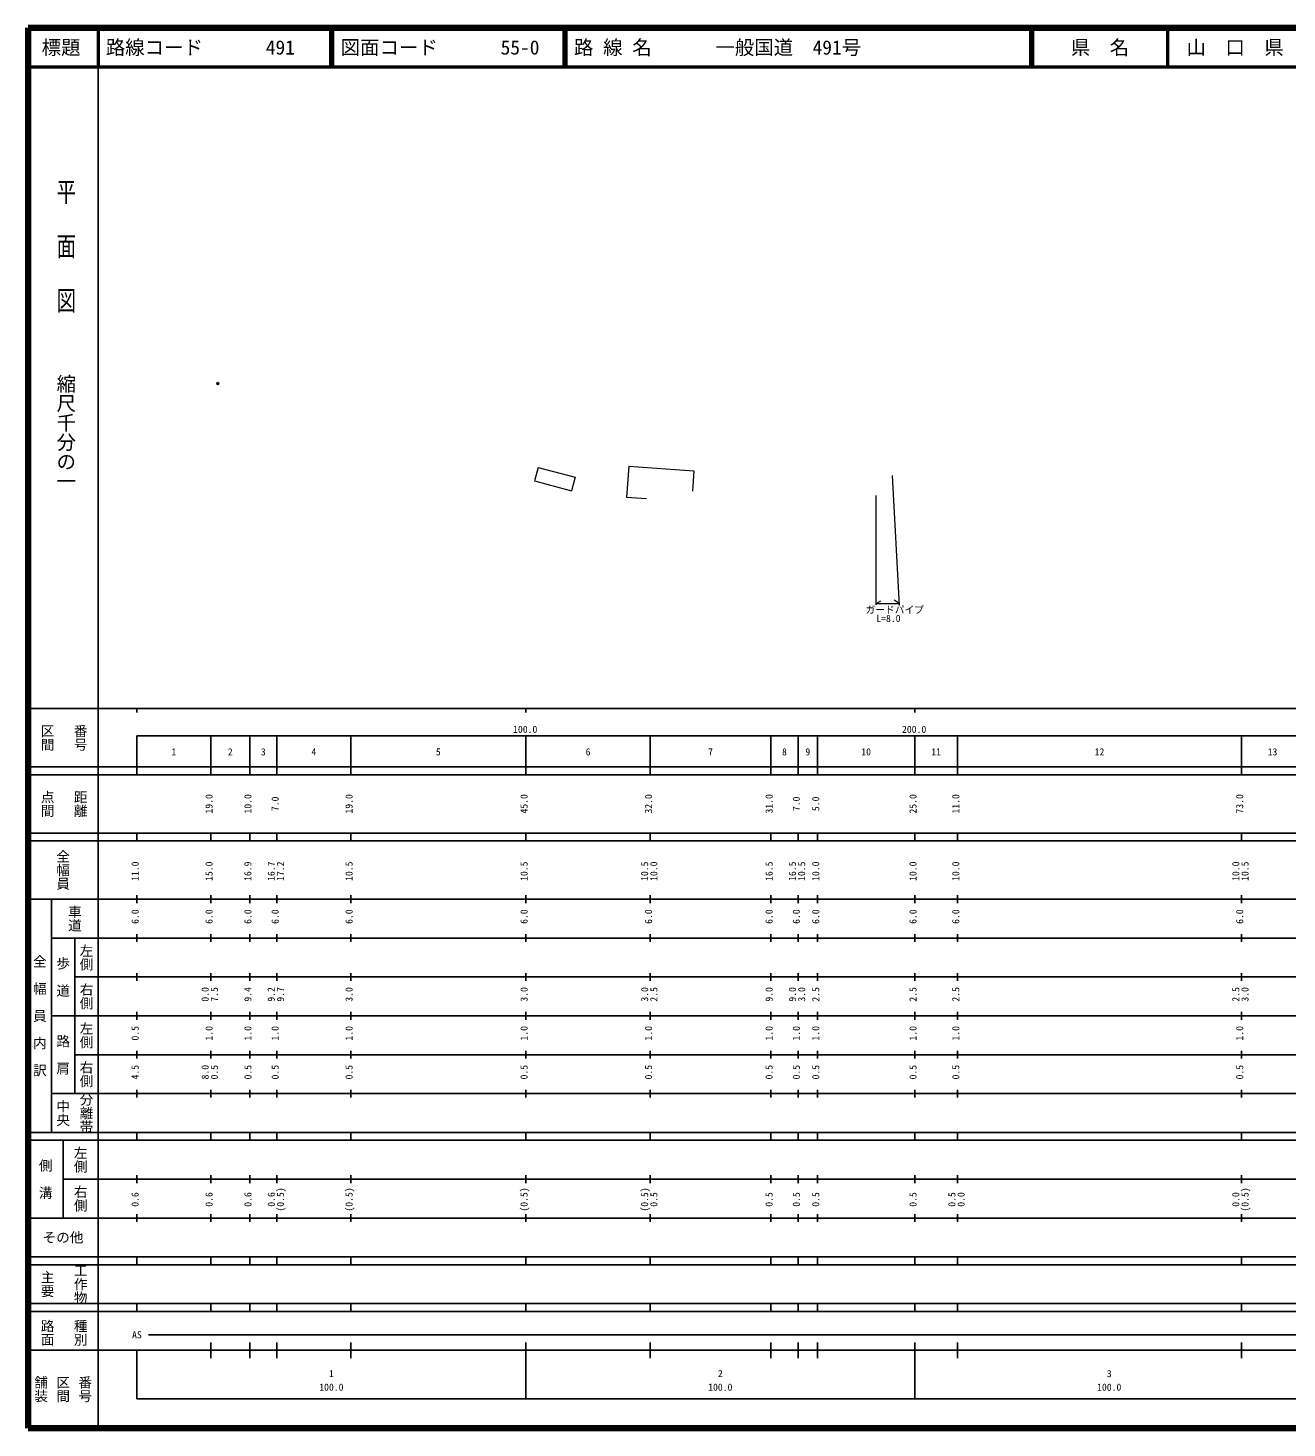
# Model space of a CAD drawing. Units: millimetres on the paper, with parts at other scales. Extents: x 40 to 680, y 20 to 380.
# Drawn here: x 40 to 363.7, y 20 to 380 of the extents above; entities that cross this region are included whole.
import ezdxf
from ezdxf.enums import TextEntityAlignment as Align

# ---------------------------------------------------------------- set-up
doc = ezdxf.new("R2010")
doc.units = ezdxf.units.MM
doc.header["$PDMODE"] = 32
doc.header["$PDSIZE"] = 0.5
for name, color, linetype in [('M-BGD', 7, 'Continuous'), ('M-OTRS', 6, 'Continuous'), ('M-TTL-TXT', 7, 'Continuous')]:
    doc.layers.add(name, color=color, linetype=linetype)
for name, color, linetype, lineweight in [('M-STR-HTXT', 7, 'Continuous', 13), ('M-TTL', 2, 'Continuous', 140), ('M-TTL-BAND', 7, 'Continuous', 25), ('M-TTL-LINE', 7, 'Continuous', 50)]:
    doc.layers.add(name, color=color, linetype=linetype, lineweight=lineweight)
doc.styles.add('@ＭＳ ゴシック', font='')
doc.styles.add('ＭＳ ゴシック', font='')
doc.styles.get('@ＭＳ ゴシック').set_extended_font_data('@MS Gothic')
doc.styles.get('ＭＳ ゴシック').set_extended_font_data('MS Gothic')

msp = doc.modelspace()

# ---------------------------------------------------------------- linework, layer by layer
at = {"layer": 'M-OTRS'}
msp.add_point((88.795, 288.618), dxfattribs=at)
at = {"layer": 'M-STR-HTXT'}
for p, q in [((171.197, 267.017), (170.269, 263.539)), ((171.197, 267.017), (180.694, 264.481)), ((194.496, 267.323), (193.921, 259.343)), ((194.496, 267.323), (211.194, 266.119)), ((170.269, 263.539), (179.765, 261.003)), ((180.694, 264.481), (179.765, 261.003)), ((211.194, 266.119), (210.819, 260.92)), ((262.167, 264.968), (264.025, 231.475)), ((193.921, 259.343), (199.03, 258.975)), ((258, 259.746), (258, 231.638)), ((258.025, 231.98), (264.025, 231.98)), ((258.087, 232), (259.302, 232.731)), ((264.009, 231.995), (262.706, 232.85))]:
    msp.add_line(p, q, dxfattribs=at)
at = {"layer": 'M-TTL'}
for p, q in [((40, 380), (40, 20)), ((680, 380), (40, 380)), ((40, 20), (680, 20))]:
    msp.add_line(p, q, dxfattribs=at)
at = {"layer": 'M-TTL-BAND'}
for p, q in [((58, 370), (58, 20)), ((40, 205), (579, 205)), ((68, 205), (68, 204)), ((168, 205), (168, 204)), ((268, 205), (268, 204)), ((68, 198), (579, 198)), ((68, 198), (68, 188)), ((87, 188), (87, 198)), ((97, 188), (97, 198)), ((104, 188), (104, 198)), ((123, 188), (123, 198)), ((168, 188), (168, 198)), ((200, 188), (200, 198)), ((231, 188), (231, 198)), ((238, 188), (238, 198)), ((243, 188), (243, 198)), ((268, 188), (268, 198)), ((279, 188), (279, 198)), ((352, 188), (352, 198)), ((40, 190), (579, 190)), ((40, 188), (579, 188)), ((40, 173), (579, 173)), ((68, 171), (68, 173)), ((87, 171), (87, 173)), ((97, 171), (97, 173)), ((104, 171), (104, 173)), ((123, 171), (123, 173)), ((168, 171), (168, 173)), ((200, 171), (200, 173)), ((231, 171), (231, 173)), ((238, 171), (238, 173)), ((243, 171), (243, 173)), ((268, 171), (268, 173)), ((279, 171), (279, 173)), ((352, 171), (352, 173)), ((40, 171), (579, 171)), ((40, 156), (579, 156)), ((46, 96), (46, 156)), ((68, 155), (68, 157)), ((87, 155), (87, 157)), ((97, 155), (97, 157)), ((104, 155), (104, 157)), ((123, 155), (123, 157)), ((168, 155), (168, 157)), ((200, 155), (200, 157)), ((231, 155), (231, 157)), ((238, 155), (238, 157)), ((243, 155), (243, 157)), ((268, 155), (268, 157)), ((279, 155), (279, 157)), ((352, 155), (352, 157)), ((46, 146), (579, 146)), ((52, 146), (52, 106)), ((68, 145), (68, 147)), ((87, 145), (87, 147)), ((97, 145), (97, 147)), ((104, 145), (104, 147)), ((123, 145), (123, 147)), ((168, 145), (168, 147)), ((200, 145), (200, 147)), ((231, 145), (231, 147)), ((238, 145), (238, 147)), ((243, 145), (243, 147)), ((268, 145), (268, 147)), ((279, 145), (279, 147)), ((352, 145), (352, 147)), ((68, 135), (68, 137)), ((87, 135), (87, 137)), ((97, 135), (97, 137)), ((104, 135), (104, 137)), ((123, 135), (123, 137)), ((168, 135), (168, 137)), ((200, 135), (200, 137)), ((231, 135), (231, 137)), ((238, 135), (238, 137)), ((243, 135), (243, 137)), ((268, 135), (268, 137)), ((279, 135), (279, 137)), ((352, 135), (352, 137)), ((52, 136), (579, 136)), ((46, 126), (579, 126)), ((68, 125), (68, 127)), ((87, 125), (87, 127)), ((97, 125), (97, 127)), ((104, 125), (104, 127)), ((123, 125), (123, 127)), ((168, 125), (168, 127)), ((200, 125), (200, 127)), ((231, 125), (231, 127)), ((238, 125), (238, 127)), ((243, 125), (243, 127)), ((268, 125), (268, 127)), ((279, 125), (279, 127)), ((352, 125), (352, 127)), ((52, 116), (579, 116)), ((68, 115), (68, 117)), ((87, 115), (87, 117)), ((97, 115), (97, 117)), ((104, 115), (104, 117)), ((123, 115), (123, 117)), ((168, 115), (168, 117)), ((200, 115), (200, 117)), ((231, 115), (231, 117)), ((238, 115), (238, 117)), ((243, 115), (243, 117)), ((268, 115), (268, 117)), ((279, 115), (279, 117)), ((352, 115), (352, 117)), ((46, 106), (579, 106)), ((68, 105), (68, 107)), ((87, 105), (87, 107)), ((97, 105), (97, 107)), ((104, 105), (104, 107)), ((123, 105), (123, 107)), ((168, 105), (168, 107)), ((200, 105), (200, 107)), ((231, 105), (231, 107)), ((238, 105), (238, 107)), ((243, 105), (243, 107)), ((268, 105), (268, 107)), ((279, 105), (279, 107)), ((352, 105), (352, 107)), ((40, 96), (579, 96)), ((40, 94), (579, 94)), ((49, 94), (49, 74)), ((68, 94), (68, 96)), ((87, 94), (87, 96)), ((97, 94), (97, 96)), ((104, 94), (104, 96)), ((123, 94), (123, 96)), ((168, 94), (168, 96)), ((200, 94), (200, 96)), ((231, 94), (231, 96)), ((238, 94), (238, 96)), ((243, 94), (243, 96)), ((268, 94), (268, 96)), ((279, 94), (279, 96)), ((352, 94), (352, 96)), ((49, 84), (579, 84)), ((68, 83), (68, 85)), ((87, 83), (87, 85)), ((97, 83), (97, 85)), ((104, 83), (104, 85)), ((123, 83), (123, 85)), ((168, 83), (168, 85)), ((200, 83), (200, 85)), ((231, 83), (231, 85)), ((238, 83), (238, 85)), ((243, 83), (243, 85)), ((268, 83), (268, 85)), ((279, 83), (279, 85)), ((352, 83), (352, 85)), ((40, 74), (579, 74)), ((68, 73), (68, 75)), ((87, 73), (87, 75)), ((97, 73), (97, 75)), ((104, 73), (104, 75)), ((123, 73), (123, 75)), ((168, 73), (168, 75)), ((200, 73), (200, 75)), ((231, 73), (231, 75)), ((238, 73), (238, 75)), ((243, 73), (243, 75)), ((268, 73), (268, 75)), ((279, 73), (279, 75)), ((352, 73), (352, 75)), ((40, 64), (579, 64)), ((40, 62), (579, 62)), ((68, 62), (68, 64)), ((87, 62), (87, 64)), ((97, 62), (97, 64)), ((104, 62), (104, 64)), ((123, 62), (123, 64)), ((168, 62), (168, 64)), ((200, 62), (200, 64)), ((231, 62), (231, 64)), ((238, 62), (238, 64)), ((243, 62), (243, 64)), ((268, 62), (268, 64)), ((279, 62), (279, 64)), ((352, 62), (352, 64)), ((40, 52), (579, 52)), ((68, 50), (68, 52)), ((87, 50), (87, 52)), ((97, 50), (97, 52)), ((104, 50), (104, 52)), ((123, 50), (123, 52)), ((168, 50), (168, 52)), ((200, 50), (200, 52)), ((231, 50), (231, 52)), ((238, 50), (238, 52)), ((243, 50), (243, 52)), ((268, 50), (268, 52)), ((279, 50), (279, 52)), ((352, 50), (352, 52)), ((40, 50), (579, 50)), ((71, 44), (530, 44)), ((40, 40), (579, 40)), ((68, 40), (68, 27.5)), ((87, 38), (87, 42)), ((97, 38), (97, 42)), ((104, 38), (104, 42)), ((123, 38), (123, 42)), ((168, 27.5), (168, 42)), ((200, 38), (200, 42)), ((231, 38), (231, 42)), ((238, 38), (238, 42)), ((243, 38), (243, 42)), ((268, 27.5), (268, 42)), ((279, 38), (279, 42)), ((352, 38), (352, 42)), ((68, 27.5), (579, 27.5))]:
    msp.add_line(p, q, dxfattribs=at)
at = {"layer": 'M-TTL-LINE'}
for p, q in [((58, 380), (58, 370)), ((117.75, 380), (117.75, 370)), ((118.25, 380), (118.25, 370)), ((177.75, 380), (177.75, 370)), ((178.25, 380), (178.25, 370)), ((297.75, 380), (297.75, 370)), ((298.25, 380), (298.25, 370)), ((333, 380), (333, 370)), ((40, 370), (680, 370))]:
    msp.add_line(p, q, dxfattribs=at)

# ---------------------------------------------------------------- texts
at = {"layer": 'M-BGD', "style": 'ＭＳ ゴシック'}
for s, p in [('ガードパイプ', (262.854, 228.929)), ('L=8.0', (261.232, 226.724))]:
    msp.add_text(s, height=1.833, dxfattribs=at).set_placement(p, align=Align.BOTTOM_CENTER)
at = {"layer": 'M-TTL-BAND', "style": '@ＭＳ ゴシック', "width": 1.4}
msp.add_text('平  面  図', height=3.666, rotation=270, dxfattribs=at).set_placement((49.777, 306.475), align=Align.MIDDLE_RIGHT)
at = {"layer": 'M-TTL-BAND', "style": '@ＭＳ ゴシック'}
msp.add_text('縮尺千分の一', height=3.666, rotation=270, dxfattribs=at).set_placement((49.777, 261.03), align=Align.MIDDLE_RIGHT)
for s, p in [('区間', (45, 197.5)), ('番号', (53.5, 197.5)), ('点間', (45, 180.5)), ('距離', (53.5, 180.5)), ('全幅員', (49, 163.5)), ('車道', (52, 151)), ('左側', (55, 141)), ('全\u3000幅\u3000員\u3000内\u3000訳', (43, 126)), ('歩\u3000道', (49, 136)), ('右側', (55, 131)), ('左側', (55, 121)), ('路\u3000肩', (49, 116)), ('右側', (55, 111)), ('分離帯', (55, 101)), ('中央', (49, 101)), ('左側', (53.5, 89)), ('側\u3000溝', (44.5, 84)), ('右側', (53.5, 79)), ('工作物', (53.5, 57)), ('主要', (45, 57)), ('路面', (45, 44.5)), ('種別', (53.5, 44.5)), ('舗装', (43.333, 30)), ('区間', (49, 30)), ('番号', (54.667, 30))]:
    msp.add_text(s, height=2.566, rotation=270, dxfattribs=at).set_placement(p, align=Align.MIDDLE_CENTER)
at = {"layer": 'M-TTL-BAND', "style": 'ＭＳ ゴシック'}
for s, p in [('100.0', (167.844, 198.195)), ('200.0', (267.844, 198.195)), ('1', (77.5, 192.405)), ('2', (92, 192.405)), ('3', (100.5, 192.405)), ('4', (113.5, 192.405)), ('5', (145.5, 192.405)), ('6', (184, 192.405)), ('7', (215.5, 192.405)), ('8', (234.5, 192.405)), ('9', (240.5, 192.405)), ('10', (255.5, 192.405)), ('11', (273.5, 192.405)), ('12', (315.5, 192.405)), ('13', (360, 192.405)), ('AS', (68, 42.5)), ('1', (118, 32.523)), ('2', (218, 32.523)), ('3', (318, 32.523)), ('100.0', (118, 29.033)), ('100.0', (218, 29.033)), ('100.0', (318, 29.033))]:
    msp.add_text(s, height=1.833, dxfattribs=at).set_placement(p, align=Align.BOTTOM_CENTER)
for s, p in [('19.0', (88, 180.5)), ('10.0', (98, 180.5)), ('7.0', (105, 180.5)), ('19.0', (124, 180.5)), ('45.0', (169, 180.5)), ('32.0', (201, 180.5)), ('31.0', (232, 180.5)), ('7.0', (239, 180.5)), ('5.0', (244, 180.5)), ('25.0', (269, 180.5)), ('11.0', (280, 180.5)), ('73.0', (353, 180.5)), ('11.0', (69, 163.174)), ('15.0', (88, 163.174)), ('16.9', (97.989, 163.174)), ('16.7', (104, 163.174)), ('17.2', (106.37, 163.174)), ('10.5', (124, 163.174)), ('10.5', (169, 163.174)), ('10.5', (200, 163.174)), ('10.0', (202.37, 163.174)), ('16.5', (232, 163.174)), ('16.5', (238, 163.174)), ('10.5', (240.37, 163.174)), ('10.0', (244, 163.174)), ('10.0', (269, 163.174)), ('10.0', (280, 163.174)), ('10.0', (352, 163.174)), ('10.5', (354.37, 163.174)), ('6.0', (69, 151.5)), ('6.0', (88, 151.5)), ('6.0', (98, 151.5)), ('6.0', (105, 151.5)), ('6.0', (124, 151.5)), ('6.0', (169, 151.5)), ('6.0', (201, 151.5)), ('6.0', (232, 151.5)), ('6.0', (239, 151.5)), ('6.0', (244, 151.5)), ('6.0', (269, 151.5)), ('6.0', (280, 151.5)), ('6.0', (353, 151.5)), ('0.0', (87, 131.5)), ('7.5', (89.37, 131.5)), ('9.4', (97.989, 131.5)), ('9.2', (104, 131.5)), ('9.7', (106.37, 131.5)), ('3.0', (124, 131.5)), ('3.0', (169, 131.5)), ('3.0', (200, 131.5)), ('2.5', (202.37, 131.5)), ('9.0', (232, 131.5)), ('9.0', (238, 131.5)), ('3.0', (240.37, 131.5)), ('2.5', (244, 131.5)), ('2.5', (269, 131.5)), ('2.5', (280, 131.5)), ('2.5', (352, 131.5)), ('3.0', (354.37, 131.5)), ('0.5', (69, 121.5)), ('1.0', (88, 121.5)), ('1.0', (98, 121.5)), ('1.0', (105, 121.5)), ('1.0', (124, 121.5)), ('1.0', (169, 121.5)), ('1.0', (201, 121.5)), ('1.0', (232, 121.5)), ('1.0', (239, 121.5)), ('1.0', (244, 121.5)), ('1.0', (269, 121.5)), ('1.0', (280, 121.5)), ('1.0', (353, 121.5)), ('4.5', (69, 111.5)), ('8.0', (87, 111.5)), ('0.5', (89.37, 111.5)), ('0.5', (98, 111.5)), ('0.5', (105, 111.5)), ('0.5', (124, 111.5)), ('0.5', (169, 111.5)), ('0.5', (201, 111.5)), ('0.5', (232, 111.5)), ('0.5', (239, 111.5)), ('0.5', (244, 111.5)), ('0.5', (269, 111.5)), ('0.5', (280, 111.5)), ('0.5', (353, 111.5)), ('0.6', (69, 78.764)), ('0.6', (88, 78.764)), ('0.6', (98, 78.764)), ('0.6', (104, 78.764)), ('(0.5)', (106.37, 78.764)), ('(0.5)', (124, 78.764)), ('(0.5)', (169, 78.764)), ('(0.5)', (200, 78.764)), ('0.5', (202.37, 78.764)), ('0.5', (232, 78.764)), ('0.5', (239, 78.764)), ('0.5', (244, 78.764)), ('0.5', (269, 78.764)), ('0.5', (279, 78.764)), ('0.0', (281.37, 78.764)), ('0.0', (352, 78.764)), ('(0.5)', (354.37, 78.764))]:
    msp.add_text(s, height=1.833, rotation=90, dxfattribs=at).set_placement(p, align=Align.BOTTOM_CENTER)
msp.add_text('その他', height=2.566, dxfattribs=at).set_placement((49, 69), align=Align.MIDDLE_CENTER)
at = {"layer": 'M-TTL-TXT', "style": 'ＭＳ ゴシック'}
for s, p in [('標題', (48.5, 375)), ('県\u3000名', (315.625, 375)), ('山\u3000口\u3000県', (350.375, 375))]:
    msp.add_text(s, height=3.666, dxfattribs=at).set_placement(p, align=Align.MIDDLE_CENTER)
for s, p in [('路線コード', (60, 375)), ('491', (101.142, 375)), ('図面コード', (120.38, 375)), ('55-0', (161.521, 375)), ('路 線 名', (180.38, 375)), ('一般国道\u3000491号', (216.734, 375))]:
    msp.add_text(s, height=3.666, dxfattribs=at).set_placement(p, align=Align.MIDDLE_LEFT)

doc.saveas('drawing.dxf')
